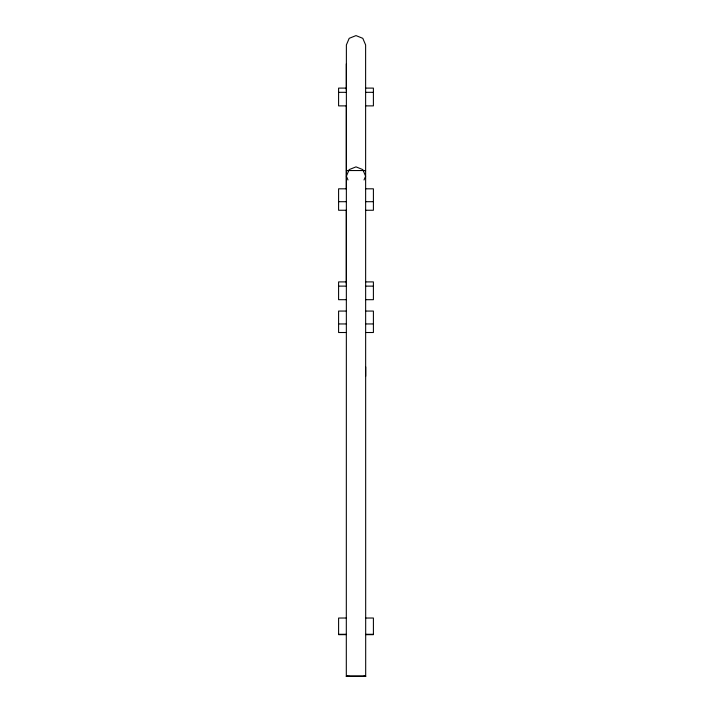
<?xml version="1.0" encoding="UTF-8"?>
<svg xmlns="http://www.w3.org/2000/svg" width="712" height="712" viewBox="0 0 712 712"><rect width="100%" height="100%" fill="white"/><g stroke="black" fill="none" stroke-linecap="round" stroke-linejoin="round"><path stroke-width="1.07" d="M365.692 376.265L365.692 366.903M364.01 179.985L365.621 176.211L362.8 169.598L356 166.866L349.192 169.598L346.379 176.211L347.99 179.985M363.743 170.551L365.621 170.542L346.379 170.542L348.257 170.551M347.607 676.391L346.308 676.391L346.379 44.936L349.192 38.332L356 35.6L362.8 38.332L365.621 44.936L365.692 676.391L346.308 676.373L348.72 676.382M363.28 676.382L365.692 676.382L364.393 676.391M346.077 88.101L338.592 88.101L338.592 105.883L346.077 105.883M365.923 88.101L373.399 88.101L373.399 105.883L365.923 105.883M338.592 92.32L346.077 92.32M365.923 92.32L373.399 92.32M346.077 188.814L338.592 188.814L338.592 210.254L346.077 210.254M365.923 188.814L373.408 188.814L373.408 210.254L365.923 210.254M338.592 201.701L346.077 201.701M365.923 201.701L373.408 201.701M346.077 281.908L338.592 281.908L338.592 299.69L346.077 299.69M365.923 281.908L373.399 281.908L373.399 299.69L365.923 299.69M338.592 286.126L346.077 286.126M365.923 286.126L373.399 286.126M346.077 311.064L338.592 311.064L338.592 332.513L346.077 332.513M365.923 311.064L373.408 311.064L373.408 332.513L365.923 332.513M338.592 323.951L346.077 323.951M365.923 323.951L373.408 323.951M346.077 618.016L338.601 618.043L338.601 634.677L346.077 634.65M365.923 618.043L373.408 618.016L373.408 634.677L365.923 634.677M338.601 634.303L346.077 634.276M365.923 634.276L373.408 634.303M346.308 63.858L346.308 90.46M346.308 105.972L346.308 189.089M346.308 210.147L346.308 284.391M349.2 676.24L346.379 676.249L365.621 676.249L349.2 676.267"/></g></svg>
